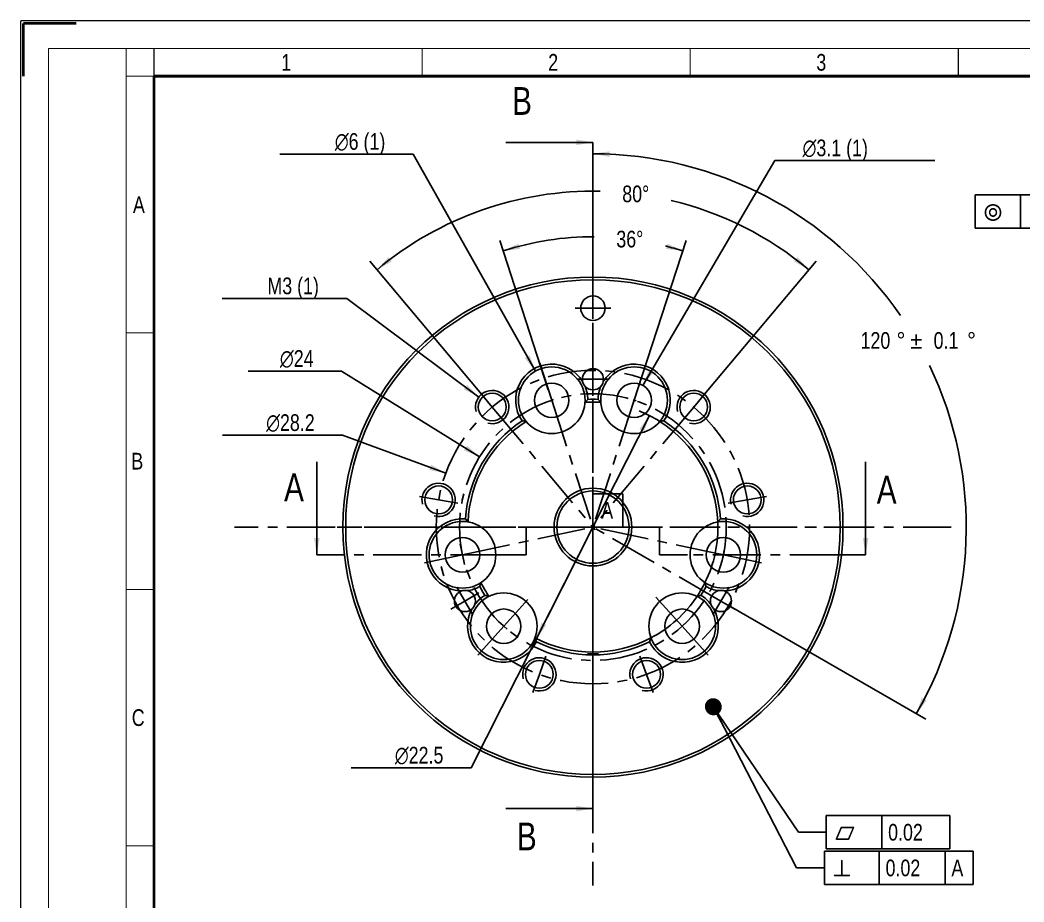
# Model space of a CAD drawing. Header units: millimetres. Extents: x 0 to 420, y 0 to 297.
# Drawn here: x -0.1 to 180.6, y 138.4 to 297.1 of the extents above; entities that cross this region are included whole.
import ezdxf
from ezdxf.enums import TextEntityAlignment as Align

# ---------------------------------------------------------------- set-up
doc = ezdxf.new("R2010")
doc.units = ezdxf.units.MM
doc.header["$LTSCALE"] = 23.1
doc.linetypes.add('CENTER', pattern=[0.6, 0.375, -0.075, 0.075, -0.075])
doc.layers.get('0').update_dxf_attribs({"linetype": 'CONTINUOUS'})
for name, color, linetype in [('3_ALL_AXES', 7, 'CONTINUOUS'), ('AXIS', 7, 'CONTINUOUS'), ('DEFAULT_1', 7, 'CENTER')]:
    doc.layers.add(name, color=color, linetype=linetype)
doc.styles.get("Standard").update_dxf_attribs({"font": 'txt', "width": 0.8})
doc.styles.add('TEXTSTYLE_1', font='gdt', dxfattribs={"width": 0.8})
doc.dimstyles.new('DIMSTYLE_1', dxfattribs={"dimtxt": 3, "dimasz": 3, "dimexe": 2, "dimexo": 2, "dimtad": 1, "dimdec": 3, "dimlfac": 0.5, "dimdsep": 46, "dimtxsty": 'STANDARD', "dimblk": '_FILLED', "dimblk1": '_FILLED', "dimblk2": '_FILLED', "dimcen": 0.09, "dimadec": 0, "dimazin": 0, "dimtp": 0.2, "dimtm": 0.2, "dimtfac": 1, "dimtdec": 3, "dimtmove": 0, "dimatfit": 2, "dimldrblk": '_FILLED', "dimfxl": 1, "dimtolj": 1, "dimarcsym": 0})
doc.dimstyles.new('DIMSTYLE_10', dxfattribs={"dimtxt": 3, "dimasz": 3, "dimexe": 2, "dimexo": 2, "dimgap": 1.5, "dimtad": 0, "dimtih": 1, "dimtoh": 1, "dimlfac": 0.5, "dimdsep": 46, "dimtxsty": 'STANDARD', "dimblk": '_FILLED', "dimblk1": '_FILLED', "dimblk2": '_FILLED', "dimcen": 0.09, "dimadec": 0, "dimazin": 0, "dimtol": 1, "dimtp": 0.1, "dimtm": 0.1, "dimtfac": 1, "dimtofl": 0, "dimtmove": 0, "dimatfit": 3, "dimldrblk": '_FILLED', "dimfxl": 1, "dimtolj": 1, "dimarcsym": 0})
doc.dimstyles.new('DIMSTYLE_13', dxfattribs={"dimtxt": 3, "dimasz": 3, "dimexe": 2, "dimexo": 2, "dimtad": 1, "dimlfac": 0.5, "dimdsep": 46, "dimtxsty": 'STANDARD', "dimblk": '_FILLED', "dimblk1": '_FILLED', "dimblk2": '_FILLED', "dimcen": 0.09, "dimadec": 0, "dimazin": 0, "dimtp": 0.2, "dimtm": 0.2, "dimtfac": 1, "dimtmove": 0, "dimatfit": 2, "dimldrblk": '_FILLED', "dimfxl": 1, "dimtolj": 1, "dimarcsym": 0})
doc.dimstyles.new('DIMSTYLE_2', dxfattribs={"dimtxt": 3, "dimasz": 3, "dimexe": 2, "dimexo": 2, "dimtad": 1, "dimdec": 3, "dimlfac": 0.5, "dimdsep": 46, "dimtxsty": 'STANDARD', "dimblk": '_FILLED', "dimblk1": '_FILLED', "dimblk2": '_FILLED', "dimcen": 0.09, "dimadec": 0, "dimazin": 0, "dimtp": 0.1, "dimtm": 0.1, "dimtfac": 1, "dimtdec": 3, "dimtmove": 0, "dimatfit": 2, "dimldrblk": '_FILLED', "dimfxl": 1, "dimtolj": 1, "dimarcsym": 0})
doc.dimstyles.new('DIMSTYLE_9', dxfattribs={"dimtxt": 3, "dimasz": 3, "dimexe": 2, "dimexo": 2, "dimgap": 1.5, "dimtad": 0, "dimtih": 1, "dimtoh": 1, "dimlfac": 0.5, "dimdsep": 46, "dimtxsty": 'STANDARD', "dimblk": '_FILLED', "dimblk1": '_FILLED', "dimblk2": '_FILLED', "dimcen": 0.09, "dimadec": 0, "dimazin": 0, "dimtp": 0.5, "dimtm": 0.5, "dimtfac": 1, "dimtofl": 0, "dimtmove": 0, "dimatfit": 3, "dimldrblk": '_FILLED', "dimfxl": 1, "dimtolj": 1, "dimarcsym": 0})
doc.dimstyles.get("Standard").update_dxf_attribs({"dimtxt": 3, "dimasz": 3, "dimexe": 2, "dimexo": 2, "dimtad": 1, "dimdsep": 46, "dimtxsty": 'STANDARD', "dimblk": '_FILLED', "dimblk1": '_FILLED', "dimblk2": '_FILLED', "dimcen": 0.09, "dimadec": 0, "dimazin": 0, "dimtol": 1, "dimtp": 0.01, "dimtm": 0.01, "dimtfac": 1, "dimtofl": 0, "dimtmove": 0, "dimatfit": 3, "dimldrblk": '_FILLED', "dimfxl": 1, "dimtolj": 1, "dimarcsym": 0})

# ---------------------------------------------------------------- blocks, each defined once
blk = doc.blocks.new('_FILLED')
at = {"color": 0, "linetype": 'BYBLOCK'}
blk.add_solid([(0, 0), (-1, 0.167), (-1, -0.167)], dxfattribs=at)
blk = doc.blocks.new('*D2')
at = {"color": 2, "linetype": 'CONTINUOUS'}
for p, q in [((56.68, 247.02), (36.28, 247.02)), ((58.68, 247.02), (56.68, 247.02)), ((82.46, 229.26), (58.68, 247.02))]:
    blk.add_line(p, q, dxfattribs=at)
at = {"color": 2, "linetype": 'CONTINUOUS', "xscale": 3, "yscale": 3, "zscale": 3, "rotation": 323.2471816427}
blk.add_blockref('_FILLED', (82.46, 229.26), dxfattribs=at)
at = {"color": 2, "linetype": 'CONTINUOUS', "insert": (53.68, 250.77), "char_height": 3, "width": 14.4, "attachment_point": 3, "line_spacing_factor": 0.9}
blk.add_mtext('M3 (1)', dxfattribs=at)
blk = doc.blocks.new('*D3')
at = {"color": 2, "linetype": 'CONTINUOUS'}
for p, q in [((68.63, 273), (46.63, 273)), ((70.63, 273), (68.63, 273)), ((92.63, 233.91), (70.63, 273))]:
    blk.add_line(p, q, dxfattribs=at)
at = {"color": 2, "linetype": 'CONTINUOUS', "xscale": 3, "yscale": 3, "zscale": 3, "rotation": 299.3812310201}
blk.add_blockref('_FILLED', (92.63, 233.91), dxfattribs=at)
at = {"color": 2, "linetype": 'CONTINUOUS', "insert": (65.63, 276.75), "char_height": 3, "width": 16, "attachment_point": 3, "line_spacing_factor": 0.9, "style": 'TEXTSTYLE_1'}
blk.add_mtext('{\\Fgdt;n}\\Ftxt;6 (1)', dxfattribs=at)
blk = doc.blocks.new('*D4')
at = {"color": 2, "linetype": 'CONTINUOUS'}
for p, q in [((111.98, 231.36), (135.72, 271.85)), ((135.72, 271.85), (137.72, 271.85)), ((137.72, 271.85), (164.52, 271.85))]:
    blk.add_line(p, q, dxfattribs=at)
at = {"color": 2, "linetype": 'CONTINUOUS', "xscale": 3, "yscale": 3, "zscale": 3, "rotation": 239.6101516475}
blk.add_blockref('_FILLED', (111.98, 231.36), dxfattribs=at)
at = {"color": 2, "linetype": 'CONTINUOUS', "insert": (140.72, 275.6), "char_height": 3, "width": 20.8, "attachment_point": 1, "line_spacing_factor": 0.9, "style": 'TEXTSTYLE_1'}
blk.add_mtext('{\\Fgdt;n}\\Ftxt;3.1 (1)', dxfattribs=at)
blk = doc.blocks.new('*D13')
at = {"color": 2, "linetype": 'CONTINUOUS'}
for p, q in [((113.15, 225.94), (102.99, 205.86)), ((102.99, 205.86), (81.08, 162.57)), ((92.83, 185.79), (102.99, 205.86)), ((81.08, 162.57), (59.48, 162.57)), ((59.48, 162.57), (79.08, 162.57))]:
    blk.add_line(p, q, dxfattribs=at)
at = {"color": 2, "linetype": 'CONTINUOUS', "xscale": 3, "yscale": 3, "zscale": 3}
for p, rotation in [((113.15, 225.94), 63.1573110039), ((92.83, 185.79), 243.1573110039)]:
    blk.add_blockref('_FILLED', p, dxfattribs=dict(at, rotation=rotation))
at = {"color": 2, "linetype": 'CONTINUOUS', "insert": (76.08, 166.32), "char_height": 3, "width": 13.6, "attachment_point": 3, "line_spacing_factor": 0.9, "style": 'TEXTSTYLE_1'}
blk.add_mtext('{\\Fgdt;n}\\Ftxt;22.5', dxfattribs=at)
blk = doc.blocks.new('*D17')
at = {"color": 2, "linetype": 'CONTINUOUS'}
for p, q in [((83.58, 229), (62.85, 253.7)), ((122.41, 229), (143.14, 253.7))]:
    blk.add_line(p, q, dxfattribs=at)
for start, end in [(88.7653, 130), (50, 76.5096)]:
    blk.add_arc((102.99, 205.86), 60.45, start, end, dxfattribs=at)
for points in [[(66.17, 254.43), (64.14, 252.17), (66.79, 253.65)], [(139.2, 253.65), (141.85, 252.17), (139.82, 254.43)]]:
    blk.add_solid(points, dxfattribs=at)
at = {"color": 2, "linetype": 'CONTINUOUS', "insert": (110.7, 267.32), "char_height": 3, "width": 6.8, "attachment_point": 2, "line_spacing_factor": 0.9}
blk.add_mtext('80\\Fgdt;{\\Fgdt;~}', dxfattribs=at)
blk = doc.blocks.new('*D18')
at = {"color": 2, "linetype": 'CONTINUOUS'}
for p, q in [((94.96, 230.59), (86.23, 257.46)), ((111.03, 230.59), (119.76, 257.46))]:
    blk.add_line(p, q, dxfattribs=at)
for start, end in [(89.7447, 108), (72, 75.5573)]:
    blk.add_arc((102.99, 205.86), 52.25, start, end, dxfattribs=at)
for points in [[(89.58, 256.88), (86.85, 255.56), (89.87, 255.92)], [(116.12, 255.92), (119.14, 255.56), (116.4, 256.88)]]:
    blk.add_solid(points, dxfattribs=at)
at = {"color": 2, "linetype": 'CONTINUOUS', "insert": (109.63, 259.19), "char_height": 3, "width": 6.8, "attachment_point": 2, "line_spacing_factor": 0.9}
blk.add_mtext('36\\Fgdt;{\\Fgdt;~}', dxfattribs=at)
blk = doc.blocks.new('*D19')
at = {"color": 2, "linetype": 'CONTINUOUS'}
for p, q in [((102.99, 253.86), (102.99, 275.04)), ((127.76, 191.56), (162.91, 171.27))]:
    blk.add_line(p, q, dxfattribs=at)
for start, end in [(34.5401, 90), (330, 25.6592)]:
    blk.add_arc((102.99, 205.86), 67.18, start, end, dxfattribs=at)
for points in [[(106, 273.48), (102.99, 273.04), (105.98, 272.48)], [(162.18, 175.14), (161.18, 172.27), (163.06, 174.66)]]:
    blk.add_solid(points, dxfattribs=at)
at = {"color": 2, "linetype": 'CONTINUOUS', "width": 0.8}
for s, p in [('120', (153.83, 237.95)), ('0.1', (166.53, 237.95))]:
    blk.add_text(s, height=3, dxfattribs=at).set_placement(p, align=Align.CENTER)
at = {"color": 2, "linetype": 'CONTINUOUS', "style": 'TEXTSTYLE_1'}
for s, p in [('~', (158.43, 237.95)), ('`', (161.18, 237.95)), ('~', (171.13, 237.95))]:
    blk.add_text(s, height=3, dxfattribs=at).set_placement(p, align=Align.CENTER)
blk = doc.blocks.new('*D22')
at = {"color": 2, "linetype": 'CONTINUOUS'}
for p, q in [((55.72, 233.95), (40.92, 233.95)), ((57.72, 233.95), (55.72, 233.95)), ((82.6, 218.51), (57.72, 233.95))]:
    blk.add_line(p, q, dxfattribs=at)
at = {"color": 2, "linetype": 'CONTINUOUS', "xscale": 3, "yscale": 3, "zscale": 3, "rotation": 328.1831051753}
blk.add_blockref('_FILLED', (82.6, 218.51), dxfattribs=at)
at = {"color": 2, "linetype": 'CONTINUOUS', "insert": (52.72, 237.7), "char_height": 3, "width": 8.8, "attachment_point": 3, "line_spacing_factor": 0.9, "style": 'TEXTSTYLE_1'}
blk.add_mtext('{\\Fgdt;n}\\Ftxt;24', dxfattribs=at)
blk = doc.blocks.new('*D28')
at = {"color": 2, "linetype": 'CONTINUOUS'}
for p, q in [((55.92, 222.41), (36.32, 222.41)), ((57.92, 222.41), (55.92, 222.41)), ((76.52, 215.58), (57.92, 222.41))]:
    blk.add_line(p, q, dxfattribs=at)
at = {"color": 2, "linetype": 'CONTINUOUS', "xscale": 3, "yscale": 3, "zscale": 3, "rotation": 339.8364542021}
blk.add_blockref('_FILLED', (76.52, 215.58), dxfattribs=at)
at = {"color": 2, "linetype": 'CONTINUOUS', "insert": (52.92, 226.16), "char_height": 3, "width": 13.6, "attachment_point": 3, "line_spacing_factor": 0.9, "style": 'TEXTSTYLE_1'}
blk.add_mtext('{\\Fgdt;n}\\Ftxt;28.2', dxfattribs=at)

msp = doc.modelspace()

# ---------------------------------------------------------------- linework, layer by layer
at = {"color": 2, "linetype": 'CONTINUOUS'}
for p, q in [((171.8095, 265.6367), (171.8095, 259.6367)), ((196.8095, 265.6367), (171.8095, 265.6367)), ((179.9345, 259.6367), (179.9345, 265.6367)), ((171.8095, 259.6367), (196.8095, 259.6367)), ((167.2134, 153.9455), (144.9884, 153.9455)), ((144.9884, 153.9455), (144.9884, 147.9455)), ((154.9884, 147.9455), (154.9884, 153.9455)), ((167.2134, 147.9455), (167.2134, 153.9455)), ((171.4055, 147.5265), (144.6555, 147.5265)), ((144.6555, 147.5265), (144.6555, 141.5265)), ((144.9884, 147.9455), (167.2134, 147.9455)), ((154.5305, 141.5265), (154.5305, 147.5265)), ((166.3805, 141.5265), (166.3805, 147.5265)), ((171.4055, 141.5265), (171.4055, 147.5265)), ((144.6555, 141.5265), (171.4055, 141.5265))]:
    msp.add_line(p, q, dxfattribs=at)
at = {"color": 7, "linetype": 'CONTINUOUS'}
for points, const_width in [([(0, 297), (0, 0)], 0.199), ([(420, 297), (0, 297)], 0.199), ([(0.5, 287), (0.5, 296.5)], 0.5), ([(0.5, 296.5), (10, 296.5)], 0.5), ([(5, 292), (5, 5)], 0.199), ([(415, 292), (5, 292)], 0.199), ([(19, 292), (19, 5)], 0.199), ([(24, 287), (24, 292)], 0.199), ([(72.25, 287), (72.25, 292)], 0.199), ([(120.5, 287), (120.5, 292)], 0.199), ([(168.75, 287), (168.75, 292)], 0.199), ([(24, 287), (24, 10)], 0.499), ([(410, 287), (24, 287)], 0.499), ([(24, 287), (19, 287)], 0.199), ([(24, 240.8), (19, 240.8)], 0.199), ([(24, 194.65), (19, 194.65)], 0.199), ([(24, 148.5), (19, 148.5)], 0.199)]:
    msp.add_lwpolyline(points, dxfattribs=dict(at, const_width=const_width))
for centre, radius in [((102.9941, 205.8609), 45), ((102.9941, 205.8609), 44.5), ((95.5777, 228.6862), 6), ((110.4105, 228.6862), 6), ((102.9941, 205.8609), 6.9999), ((102.9941, 205.8609), 6.5), ((79.5186, 200.871), 6), ((126.4697, 200.871), 6), ((86.935, 188.0254), 6), ((119.0533, 188.0254), 6)]:
    msp.add_circle(centre, radius, dxfattribs=at)
at = {"color": 2, "linetype": 'CONTINUOUS'}
for centre, radius, start, end in [((84.8675, 227.4633), 3, 255, 195), ((121.1207, 227.4633), 3, 255, 195), ((102.9941, 205.8609), 22.5002, 57.6385, 68.236868), ((75.2225, 210.7578), 3, 255, 195), ((130.7657, 210.7578), 3, 255, 195), ((102.9941, 205.8609), 22.5002, 333.638624, 2.361506), ((102.9941, 205.8609), 22.5002, 297.638546, 326.361444), ((93.3492, 179.3616), 3, 255, 195), ((112.6391, 179.3616), 3, 255, 195)]:
    msp.add_arc(centre, radius, start, end, dxfattribs=at)
at = {"color": 7, "linetype": 'CONTINUOUS'}
for centre, radius, start, end in [((102.9941, 205.8609), 22.5005, 86.361443, 93.638626), ((102.9941, 205.8609), 23.0005, 87.711541, 92.288459), ((102.9941, 205.8609), 23.0002, 123.712178, 176.287821), ((102.9941, 205.8609), 22.5002, 122.36148, 177.638551), ((94.4573, 246.9468), 22.357, 259.097248, 260.976076), ((102.9941, 205.8609), 22.5, 2.361506, 57.6385), ((111.4544, 247.3823), 22.7994, 279.042136, 280.884539), ((102.9941, 205.8609), 23, 3.712203, 56.287797), ((61.9886, 191.7425), 23.8649, 39.083268, 40.843407), ((102.9941, 205.8609), 23, 207.711607, 212.288393), ((58.8416, 202.3576), 24.8544, 343.178475, 343.751232), ((61.636, 201.5508), 21.9458, 343.732069, 344.998205), ((102.9941, 205.8609), 22.5, 206.361515, 213.638482), ((102.9941, 205.8609), 22.5005, 326.361444, 333.638624), ((102.9941, 205.8609), 23.0005, 327.711542, 332.288458), ((144.01, 201.3919), 21.5724, 196.117157, 196.777172), ((78.1843, 170.6395), 23.555, 75.047853, 76.831842), ((71.721, 177.9394), 22.3146, 19.095461, 20.977864), ((102.9941, 205.8609), 22.5002, 242.361483, 297.638546), ((102.9941, 205.8609), 23.0002, 243.712181, 296.287819), ((135.6237, 177.4447), 23.7585, 159.079325, 160.84735)]:
    msp.add_arc(centre, radius, start, end, dxfattribs=at)
for points, knots in [([(102.0762, 228.8426), (101.993, 228.7539), (101.8239, 228.5774), (101.653, 228.4025), (101.5662, 228.3155)], [0, 0, 0, 0, 0.49750384, 1, 1, 1, 1]), ([(104.422, 228.3155), (104.3352, 228.4025), (104.1644, 228.5774), (103.9952, 228.7539), (103.912, 228.8426)], [0, 0, 0, 0, 0.50249622, 1, 1, 1, 1]), ([(125.475, 206.788), (125.5138, 206.8358), (125.6683, 207.0251), (125.8264, 207.2115), (125.9459, 207.3499)], [0, 0, 0, 0, 0.25183834, 1, 1, 1, 1]), ([(123.2854, 195.4033), (123.2742, 195.4419), (123.2294, 195.5972), (123.1859, 195.7529), (123.1544, 195.8702)], [0, 0, 0, 0, 0.24875717, 1, 1, 1, 1]), ([(121.7265, 193.397), (121.8452, 193.4287), (122.082, 193.4892), (122.3195, 193.5474), (122.4379, 193.5751)], [0, 0, 0, 0, 0.50249206, 1, 1, 1, 1])]:
    msp.add_open_spline(points, degree=3, knots=knots, dxfattribs=at)
at = {"layer": '3_ALL_AXES', "color": 7, "linetype": 'CENTER'}
for p, q in [((102.9941, 270.3388), (102.9941, 141.383)), ((102.9941, 245.2609), (99.7941, 245.2609)), ((102.9941, 245.2609), (106.1941, 245.2609)), ((95.5777, 228.6862), (93.4146, 235.3436)), ((110.4105, 228.6862), (112.5737, 235.3436)), ((102.9941, 232.4609), (100.0941, 232.4609)), ((102.9941, 232.4609), (105.8941, 232.4609)), ((95.5777, 228.6862), (95.5532, 228.6783)), ((95.5777, 228.6862), (95.9131, 228.7952)), ((95.5777, 228.6862), (102.893, 206.172)), ((110.4105, 228.6862), (103.3664, 207.0067)), ((110.4105, 228.6862), (110.2182, 228.7487)), ((110.4105, 228.6862), (110.7971, 228.5606)), ((167.477, 205.8609), (38.5113, 205.8609)), ((79.5186, 200.871), (102.9253, 205.8463)), ((126.0304, 192.5609), (103.2055, 205.7389)), ((126.4697, 200.871), (103.2485, 205.8068)), ((79.5186, 200.871), (79.1131, 202.7785)), ((79.5186, 200.871), (72.6715, 199.4156)), ((79.5186, 200.871), (79.8935, 199.1072)), ((126.4697, 200.871), (126.3446, 200.2827)), ((126.4697, 200.871), (126.5989, 201.4792)), ((126.4697, 200.871), (133.3167, 199.4156)), ((79.9578, 192.5609), (78.5078, 195.0724)), ((79.9578, 192.5609), (82.4693, 194.0109)), ((126.0304, 192.5609), (127.4804, 195.0724)), ((79.9578, 192.5609), (77.4464, 191.1109)), ((79.9578, 192.5609), (81.4078, 190.0494)), ((119.0533, 188.0254), (114.3405, 193.2595)), ((126.0304, 192.5609), (124.5804, 190.0494)), ((126.0304, 192.5609), (128.5419, 191.1109)), ((119.0533, 188.0254), (118.2923, 187.3402)), ((119.0533, 188.0254), (119.7816, 188.6812)), ((119.0533, 188.0254), (123.7372, 182.8234)), ((102.9941, 183.0609), (101.9939, 183.0609)), ((102.9941, 183.0609), (103.9943, 183.0609))]:
    msp.add_line(p, q, dxfattribs=at)
at = {"layer": '3_ALL_AXES', "color": 7, "linetype": 'CONTINUOUS'}
for centre, radius in [((102.9941, 245.2609), 2.2), ((102.9941, 232.4609), 1.9), ((95.5777, 228.6862), 3.1), ((110.4105, 228.6862), 3.1), ((79.5186, 200.871), 3.1), ((126.4697, 200.871), 3.1), ((79.9578, 192.5609), 1.9), ((126.0304, 192.5609), 1.9), ((119.0533, 188.0254), 3.1)]:
    msp.add_circle(centre, radius, dxfattribs=at)
for centre, start, end in [((95.5777, 228.6862), 31.187938, 214.621044), ((110.4105, 228.6862), 325.378033, 148.812062), ((95.5777, 228.6862), 1.380316, 22.76047), ((110.4105, 228.6862), 157.23953, 178.619684), ((79.5186, 200.871), 85.378955, 268.812062), ((126.4697, 200.871), 271.187938, 94.621967), ((79.5186, 200.871), 277.23953, 298.622187), ((126.4697, 200.871), 241.380269, 262.76047), ((86.935, 188.0254), 121.377813, 142.76047), ((119.0533, 188.0254), 37.23953, 58.619731), ((86.935, 188.0254), 151.187938, 334.621132), ((119.0533, 188.0254), 205.378869, 28.812062)]:
    msp.add_arc(centre, 6.5003, start, end, dxfattribs=at)
at = {"layer": 'AXIS', "color": 2, "linetype": 'CENTER'}
for q in [(102.9941, 251.8609), (56.9941, 205.8609), (102.9941, 159.8609), (148.9941, 205.8609)]:
    msp.add_line((102.9941, 205.8609), q, dxfattribs=at)
at = {"layer": 'AXIS', "color": 7, "linetype": 'CENTER'}
for p, q in [((84.8675, 227.4633), (82.6178, 230.1445)), ((121.1207, 227.4633), (123.3705, 230.1445)), ((84.8675, 227.4633), (103.4216, 205.3514)), ((121.1207, 227.4633), (103.1538, 206.0512)), ((75.2225, 210.7578), (71.7757, 211.3655)), ((130.7657, 210.7578), (134.2125, 211.3655)), ((75.2225, 210.7578), (78.6694, 210.15)), ((130.7657, 210.7578), (127.3189, 210.15)), ((86.935, 188.0254), (91.2815, 192.8527)), ((86.935, 188.0254), (82.2621, 182.8356)), ((86.935, 188.0254), (86.2207, 188.6685)), ((86.935, 188.0254), (87.5568, 187.4656)), ((93.3492, 179.3616), (94.5462, 182.6505)), ((112.6391, 179.3616), (111.442, 182.6505)), ((93.3492, 179.3616), (92.1521, 176.0726)), ((112.6391, 179.3616), (113.8362, 176.0726))]:
    msp.add_line(p, q, dxfattribs=at)
at = {"layer": 'AXIS', "color": 2, "linetype": 'CONTINUOUS'}
for p, q in [((102.9941, 211.8609), (108.3941, 211.8609)), ((108.3941, 211.8609), (108.3941, 205.8609))]:
    msp.add_line(p, q, dxfattribs=at)
at = {"layer": 'AXIS', "color": 7, "linetype": 'CENTER'}
msp.add_circle((102.9941, 205.8609), 28.2, dxfattribs=at)
at = {"layer": 'AXIS', "color": 7, "linetype": 'CONTINUOUS'}
for centre, radius in [((84.8675, 227.4633), 2.5), ((121.1207, 227.4633), 2.5), ((75.2225, 210.7578), 2.5), ((130.7657, 210.7578), 2.5), ((86.935, 188.0254), 3.1), ((93.3492, 179.3616), 2.5), ((112.6391, 179.3616), 2.5)]:
    msp.add_circle(centre, radius, dxfattribs=at)
at = {"layer": 'DEFAULT_1', "color": 7, "linetype": 'CENTER'}
for p, q in [((102.9941, 270.0881), (102.9941, 275.0881)), ((90.9941, 200.871), (90.9941, 205.8609)), ((90.9941, 205.8609), (95.9941, 205.8609)), ((109.9941, 205.8609), (114.9941, 205.8609)), ((114.9941, 205.8609), (114.9941, 200.871)), ((58.3007, 200.871), (53.3007, 200.871)), ((90.9941, 200.871), (85.9941, 200.871)), ((119.9941, 200.871), (114.9941, 200.871)), ((152.0706, 200.871), (147.0706, 200.871)), ((102.9941, 155.2007), (102.9941, 160.2007))]:
    msp.add_line(p, q, dxfattribs=at)
at = {"layer": 'DEFAULT_1', "color": 9, "linetype": 'CENTER'}
for p, q in [((102.9941, 160.2007), (102.9941, 270.0881)), ((95.9941, 205.8609), (109.9941, 205.8609)), ((85.9941, 200.871), (58.3007, 200.871)), ((147.0706, 200.871), (119.9941, 200.871))]:
    msp.add_line(p, q, dxfattribs=at)
at = {"layer": 'DEFAULT_1', "color": 2, "linetype": 'CENTER'}
msp.add_circle((102.9941, 205.8609), 24, dxfattribs=at)

# ---------------------------------------------------------------- texts
at = {"color": 2, "linetype": 'CONTINUOUS', "style": 'TEXTSTYLE_1'}
for s, p in [('r', (173.3095, 261.1367)), ('c', (146.4884, 149.4455)), ('b', (146.1555, 143.0265))]:
    msp.add_text(s, height=3, dxfattribs=at).set_placement(p)
at = {"color": 2, "linetype": 'CONTINUOUS', "width": 0.8}
for s, p in [('0.02', (156.1134, 149.4455)), ('0.02', (155.6555, 143.0265)), ('A', (167.5055, 143.0265))]:
    msp.add_text(s, height=3, dxfattribs=at).set_placement(p)
at = {"color": 7, "linetype": 'CONTINUOUS', "attachment_point": 1, "line_spacing_factor": 0.9}
for s, insert, char_height, width in [('1', (46.9107, 291), 3, 2.4), ('2', (94.9464, 291), 3, 2.4), ('3', (143.1964, 291), 3, 2.4), ('B', (88.4468, 285.0413), 5, 4), ('A', (20.2143, 265.375), 3, 2.4), ('B', (19.9286, 219.225), 3, 2.4), ('A', (47.4126, 215.5086), 5, 4), ('A', (154.0706, 215.0877), 5, 4), ('C', (20, 173.075), 3, 2.4), ('B', (89.3037, 152.7007), 5, 4)]:
    msp.add_mtext(s, dxfattribs=dict(at, insert=insert, char_height=char_height, width=width))
at = {"layer": 'AXIS', "color": 2, "linetype": 'CONTINUOUS', "insert": (104.4941, 210.3609), "char_height": 3, "width": 2.4, "attachment_point": 1, "line_spacing_factor": 0.9}
msp.add_mtext('A', dxfattribs=at)

# ---------------------------------------------------------------- dimensions: what is measured, and where the dimension line sits
at = {"color": 2, "linetype": 'CONTINUOUS'}
for p1, p2, text, dimstyle, picture, middle in [((92.634, 233.9145), (98.5214, 223.458), '%%c<> (1)', 'DIMSTYLE_2', '*D3', (57.6269, 275.2508)), ((111.9788, 231.3603), (108.8423, 226.0122), '%%c<> (1)', 'DIMSTYLE_2', '*D4', (151.122, 274.0961)), ((82.4638, 229.2584), (87.2712, 225.6682), 'M<> (1)', 'DIMSTYLE_2', '*D2', (46.4797, 249.2707)), ((82.6004, 218.5138), (123.3878, 193.2079), '%%c<>', 'DIMSTYLE_1', '*D22', (48.3203, 236.2003)), ((76.5224, 215.5815), (129.4658, 196.1403), '%%c<>', 'DIMSTYLE_13', '*D28', (46.1177, 224.6632)), ((92.8343, 185.7851), (113.1539, 225.9367), '%%c<>', 'DIMSTYLE_1', '*D13', (69.2834, 164.8151))]:
    dim = msp.add_diameter_dim_2p(p1=p1, p2=p2, text=text, dimstyle=dimstyle, override={"dimtih": 1, "dimtoh": 1, "dimpost": '<>'}, dxfattribs=at)
    dim.commit()
    dim.dimension.update_dxf_attribs({"geometry": picture, "text_midpoint": middle, "dimtype": 163})
for base, line1, line2, dimstyle, picture, middle in [((161.1753, 239.4518), ((125.4486, 192.8968), (126.0304, 192.5609)), ((102.9941, 251.1891), (102.9941, 251.8609)), 'DIMSTYLE_10', '*D19', (161.1753, 239.4518)), ((102.9941, 266.3141), ((120.7321, 227.0002), (121.1207, 227.4633)), ((85.2561, 227.0002), (84.8675, 227.4633)), 'DIMSTYLE_9', '*D17', (110.6968, 265.8214)), ((102.9941, 258.1151), ((110.2491, 228.1893), (110.4105, 228.6862)), ((95.7392, 228.1893), (95.5777, 228.6862)), 'DIMSTYLE_9', '*D18', (109.627, 257.6924))]:
    dim = msp.add_angular_dim_2l(base=base, line1=line1, line2=line2, dimstyle=dimstyle, dxfattribs=at)
    dim.commit()
    dim.dimension.update_dxf_attribs({"geometry": picture, "text_midpoint": middle, "dimtype": 162})

# ---------------------------------------------------------------- leaders
at = {"color": 7, "linetype": 'CONTINUOUS'}
for points in [[(102.9941, 275.0881), (87.3037, 275.0881)], [(53.3007, 200.871), (53.3007, 217.5877)], [(152.0706, 200.871), (152.0706, 217.5877)], [(102.9941, 155.2007), (87.3037, 155.2007)]]:
    msp.add_leader(points, dimstyle='STANDARD', override={"dimtad": 0}, dxfattribs=at)
at = {"color": 2, "linetype": 'CONTINUOUS'}
for points in [[(124.643, 173.5735), (139.9884, 150.9455), (144.9884, 150.9455)], [(124.6742, 173.4903), (139.6555, 144.5265), (144.6555, 144.5265)]]:
    msp.add_leader(points, dimstyle='STANDARD', override={"dimtad": 0, "dimldrblk": 'DOT'}, dxfattribs=at)

doc.saveas('drawing.dxf')
